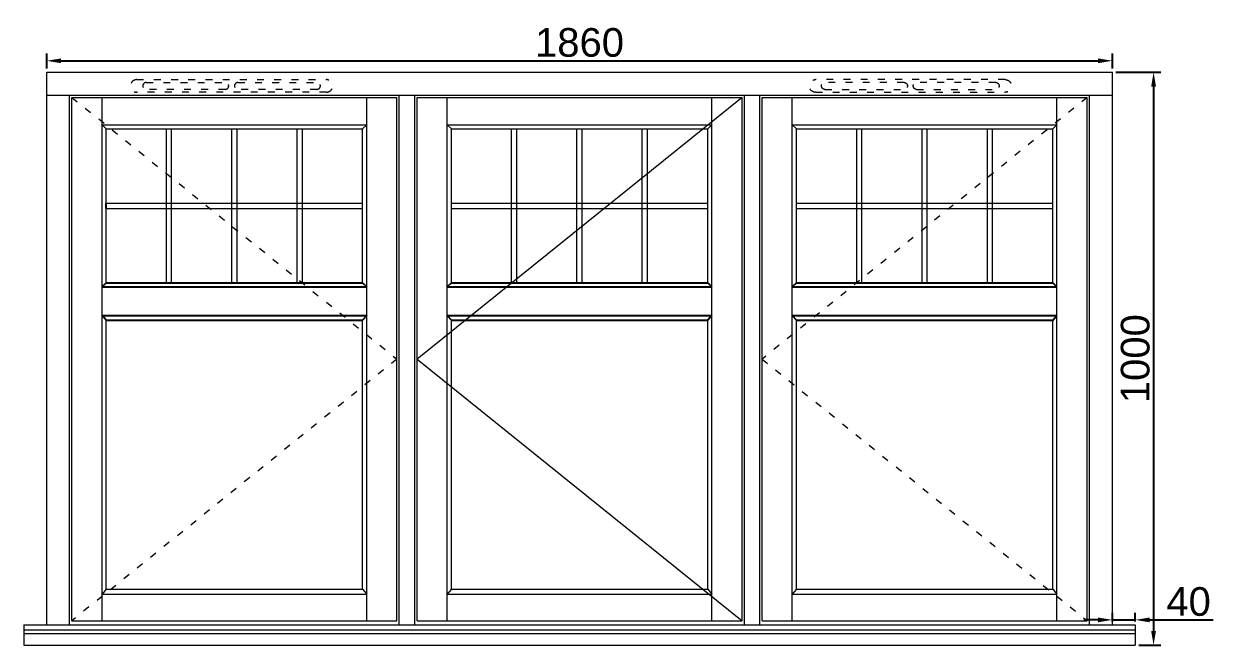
# Model space of a CAD drawing. Header units: millimetres. Extents: x 0 to 182016, y 11 to 3710.
# Drawn here: x 158615 to 160691, y 1291 to 2375 of the extents above; entities that cross this region are included whole.
import ezdxf

# ---------------------------------------------------------------- set-up
doc = ezdxf.new("R2010")
doc.units = ezdxf.units.MM
doc.linetypes.add('ACAD_ISO03W100', pattern=[30, 12, -18])
doc.styles.get("Standard").update_dxf_attribs({"font": 'arial.ttf'})
doc.linetypes.add('TRACKS', pattern='A,3.81,[130,ltypeshp.shx,S=6.35,R=0,X=0,Y=0],3.81', length=7.62)
doc.dimstyles.new('Padidinti matmenys', dxfattribs={"dimscale": 10, "dimtxt": 5, "dimasz": 2.5, "dimexe": 1.25, "dimexo": 0.625, "dimtad": 1, "dimdec": 1, "dimtxsty": 'Standard', "dimcen": 2.5, "dimadec": 0, "dimazin": 0, "dimtfac": 1, "dimtdec": 1, "dimtmove": 0, "dimatfit": 3, "dimfxl": 1, "dimarcsym": 0})

# ---------------------------------------------------------------- blocks, each defined once
blk = doc.blocks.new('*D1241')
at = {"color": 0, "lineweight": -2, "transparency": 16777216}
for p, q in [((158655.4, 2296.9), (158655.4, 2323.1)), ((158680.4, 2310.6), (160490.4, 2310.6)), ((160515.4, 2296.9), (160515.4, 2323.1))]:
    blk.add_line(p, q, dxfattribs=at)
at = {"color": 0, "transparency": 16777216}
for points in [[(158680.4, 2314.7), (158680.4, 2306.4), (158655.4, 2310.6)], [(160490.4, 2314.7), (160490.4, 2306.4), (160515.4, 2310.6)]]:
    blk.add_solid(points, dxfattribs=at)
at = {"layer": 'Defpoints', "color": 0, "transparency": 16777216}
for p in [(160515.4, 2310.6), (158655.4, 2290.7), (160515.4, 2290.7)]:
    blk.add_point(p, dxfattribs=at)
at = {"color": 0, "lineweight": 5, "transparency": 16777216, "insert": (159585.4, 2342.3), "char_height": 50, "attachment_point": 5}
blk.add_mtext('1860', dxfattribs=at)
blk = doc.blocks.new('tv')
at = {"linetype": 'ACAD_ISO03W100', "lineweight": 5}
for p, q in [((29400.1, 41533.7), (29731.1, 41533.7)), ((29731.1, 41511.7), (29400.1, 41511.7))]:
    blk.add_line(p, q, dxfattribs=at)
for points in [[(29416.6, 41528.7), (29554.6, 41528.7, -1), (29554.6, 41516.7), (29416.6, 41516.7, -1)], [(29576.6, 41516.7, -1), (29576.6, 41528.7), (29714.6, 41528.7, -1), (29714.6, 41516.7)]]:
    blk.add_lwpolyline(points, format="xyb", close=True, dxfattribs=at)
for centre, start, end in [((29400.1, 41522.7), 90, 270), ((29731.1, 41522.7), 270, 90)]:
    blk.add_arc(centre, 11, start, end, dxfattribs=at)
blk = doc.blocks.new('*D1264')
at = {"color": 0, "lineweight": -2, "transparency": 16777216}
for p, q in [((160521.7, 2290.7), (160599.8, 2290.7)), ((160587.3, 2265.7), (160587.3, 1315.6)), ((160561.7, 1290.6), (160599.8, 1290.6))]:
    blk.add_line(p, q, dxfattribs=at)
at = {"color": 0, "transparency": 16777216}
for points in [[(160583.1, 2265.7), (160591.5, 2265.7), (160587.3, 2290.7)], [(160583.1, 1315.6), (160591.5, 1315.6), (160587.3, 1290.6)]]:
    blk.add_solid(points, dxfattribs=at)
at = {"layer": 'Defpoints', "color": 0, "transparency": 16777216}
for p in [(160515.4, 2290.7), (160555.4, 1290.6), (160587.3, 1290.6)]:
    blk.add_point(p, dxfattribs=at)
at = {"color": 0, "lineweight": 5, "transparency": 16777216, "insert": (160555.5, 1790.7), "char_height": 50, "attachment_point": 5, "rotation": 90}
blk.add_mtext('1000', dxfattribs=at)
blk = doc.blocks.new('*D1957')
at = {"color": 0, "lineweight": -2, "ltscale": 0.1, "transparency": 16777216}
for p, q in [((160490.4, 1334.8), (160465.4, 1334.8)), ((160515.4, 1332.2), (160515.4, 1347.3)), ((160515.4, 1334.8), (160555.4, 1334.8)), ((160555.4, 1332.2), (160555.4, 1347.3)), ((160580.4, 1334.8), (160691.4, 1334.8))]:
    blk.add_line(p, q, dxfattribs=at)
at = {"color": 0, "ltscale": 0.1, "transparency": 16777216}
for points in [[(160490.4, 1339), (160490.4, 1330.7), (160515.4, 1334.8)], [(160580.4, 1339), (160580.4, 1330.7), (160555.4, 1334.8)]]:
    blk.add_solid(points, dxfattribs=at)
at = {"layer": 'Defpoints', "color": 0, "ltscale": 0.1, "transparency": 16777216}
for p in [(160555.4, 1334.8), (160515.4, 1326), (160555.4, 1326)]:
    blk.add_point(p, dxfattribs=at)
at = {"color": 0, "ltscale": 0.1, "transparency": 16777216, "insert": (160648.4, 1366.6), "char_height": 50, "attachment_point": 5}
blk.add_mtext('40', dxfattribs=at)

msp = doc.modelspace()

# ---------------------------------------------------------------- linework, layer by layer
at = {"lineweight": 5}
for p, q in [((158655.4491021, 2290.6759414), (160515.4157928, 2290.6759414)), ((158655.4491021, 1325.9953207), (158655.4491021, 2290.6759414)), ((160515.4157928, 1325.9953207), (160515.4157928, 2290.6759414)), ((158655.4491021, 2250.675941), (160515.4157928, 2250.675941)), ((158695.4491021, 1325.9953207), (158695.4491021, 2250.675941)), ((158699.4491021, 2246.675941), (159266.7713326, 2246.675941)), ((158699.4491021, 1333.4454922), (158699.4491021, 2246.675941)), ((158752.1320082, 1333.4454922), (158752.1320082, 2246.675941)), ((159214.0884269, 1333.4454922), (159214.0884269, 2246.675941)), ((159266.7713326, 1333.4454922), (159266.7713326, 2246.675941)), ((159270.7713326, 1325.9953207), (159270.7713326, 2250.675941)), ((159297.7713326, 1325.9953207), (159297.7713326, 2250.675941)), ((159301.7713326, 2246.675941), (159869.0935623, 2246.675941)), ((159301.7713326, 1333.4454922), (159301.7713326, 2246.675941)), ((159354.4542383, 1333.4454922), (159354.4542383, 2246.675941)), ((159816.410657, 1333.4454922), (159816.410657, 2246.675941)), ((159869.0935627, 1333.4454922), (159869.0935627, 2246.675941)), ((159873.0935627, 1325.9953207), (159873.0935627, 2250.675941)), ((159900.0935627, 1325.9953207), (159900.0935627, 2250.675941)), ((159904.0935627, 2246.675941), (160471.4157925, 2246.675941)), ((159904.0935627, 1333.4454922), (159904.0935627, 2246.675941)), ((159956.7764684, 1333.4454922), (159956.7764684, 2246.675941)), ((160418.7328872, 1333.4454922), (160418.7328872, 2246.675941)), ((160471.4157925, 1333.4454922), (160471.4157925, 2246.675941)), ((160475.4157925, 1325.9953207), (160475.4157925, 2250.675941)), ((158752.1320082, 2198.9930353), (159214.0884269, 2198.9930353)), ((158759.4491025, 2191.675941), (158752.1320082, 2198.9930353)), ((158759.4491025, 2191.675941), (159206.7713326, 2191.675941)), ((158759.4491025, 1923.1527213), (158759.4491025, 2191.675941)), ((158864.5241025, 1923.1527213), (158864.5241025, 2191.675941)), ((158873.5241025, 1923.1527213), (158873.5241025, 2191.675941)), ((158978.5991025, 1923.1527213), (158978.5991025, 2191.675941)), ((158987.5991025, 1923.1527213), (158987.5991025, 2191.675941)), ((159092.6741025, 1923.1527213), (159092.6741025, 2191.675941)), ((159101.6741025, 1923.1527213), (159101.6741025, 2191.675941)), ((159206.7713326, 2191.675941), (159214.0884269, 2198.9930353)), ((159206.7713326, 1923.1527213), (159206.7713326, 2191.675941)), ((159354.4542383, 2198.9930353), (159816.410657, 2198.9930353)), ((159361.7713326, 2191.675941), (159354.4542383, 2198.9930353)), ((159361.7713326, 2191.675941), (159809.0935627, 2191.675941)), ((159361.7713326, 1923.1527213), (159361.7713326, 2191.675941)), ((159466.8463326, 1923.1527213), (159466.8463326, 2191.675941)), ((159475.8463326, 1923.1527213), (159475.8463326, 2191.675941)), ((159580.9213326, 1923.1527213), (159580.9213326, 2191.675941)), ((159589.9213326, 1923.1527213), (159589.9213326, 2191.675941)), ((159694.9963326, 1923.1527213), (159694.9963326, 2191.675941)), ((159703.9963326, 1923.1527213), (159703.9963326, 2191.675941)), ((159809.0935627, 2191.675941), (159816.410657, 2198.9930353)), ((159809.0935627, 1923.1527213), (159809.0935627, 2191.675941)), ((159956.7764684, 2198.9930353), (160418.7328872, 2198.9930353)), ((159964.0935627, 2191.675941), (159956.7764684, 2198.9930353)), ((159964.0935627, 2191.675941), (160411.4157928, 2191.675941)), ((159964.0935627, 1923.1527213), (159964.0935627, 2191.675941)), ((160069.1685627, 1923.1527213), (160069.1685627, 2191.675941)), ((160078.1685627, 1923.1527213), (160078.1685627, 2191.675941)), ((160183.2435627, 1923.1527213), (160183.2435627, 2191.675941)), ((160192.2435627, 1923.1527213), (160192.2435627, 2191.675941)), ((160297.3185627, 1923.1527213), (160297.3185627, 2191.675941)), ((160306.3185627, 1923.1527213), (160306.3185627, 2191.675941)), ((160411.4157928, 2191.675941), (160418.7328872, 2198.9930353)), ((160411.4157928, 1923.1527213), (160411.4157928, 2191.675941)), ((158759.4491025, 2061.9143312), (159206.7713326, 2061.9143312)), ((159361.7713326, 2061.9143312), (159809.0935627, 2061.9143312)), ((159964.0935627, 2061.9143312), (160411.4157928, 2061.9143312)), ((158759.4491025, 2052.9143312), (159206.7713326, 2052.9143312)), ((159361.7713326, 2052.9143312), (159809.0935627, 2052.9143312)), ((159964.0935627, 2052.9143312), (160411.4157928, 2052.9143312)), ((158759.4491025, 1388.4454922), (158759.4491025, 1858.1527213)), ((159206.7713326, 1388.4454922), (159206.7713326, 1858.1527213)), ((159361.7713326, 1388.4454922), (159361.7713326, 1858.1527213)), ((159809.0935627, 1388.4454922), (159809.0935627, 1858.1527213)), ((159964.0935627, 1388.4454922), (159964.0935627, 1858.1527213)), ((160411.4157928, 1388.4454922), (160411.4157928, 1858.1527213)), ((158759.4491025, 1388.4454922), (158752.1320082, 1379.4641184)), ((158752.1320082, 1379.4641184), (159214.0884269, 1379.4641184)), ((158759.4491025, 1388.4454922), (159206.7713326, 1388.4454922)), ((159206.7713326, 1388.4454922), (159214.0884269, 1379.4641184)), ((159361.7713326, 1388.4454922), (159354.4542383, 1379.4641184)), ((159354.4542383, 1379.4641184), (159816.410657, 1379.4641184)), ((159361.7713326, 1388.4454922), (159809.0935627, 1388.4454922)), ((159809.0935627, 1388.4454922), (159816.410657, 1379.4641184)), ((159964.0935627, 1388.4454922), (159956.7764684, 1379.4641184)), ((159956.7764684, 1379.4641184), (160418.7328872, 1379.4641184)), ((159964.0935627, 1388.4454922), (160411.4157928, 1388.4454922)), ((160411.4157928, 1388.4454922), (160418.7328872, 1379.4641184)), ((158699.4491021, 1333.4454922), (159266.7713326, 1333.4454922)), ((159301.7713326, 1333.4454922), (159869.0935623, 1333.4454922)), ((159904.0935627, 1333.4454922), (160471.4157925, 1333.4454922)), ((158615.4491021, 1325.9953207), (160555.4157928, 1325.9953207)), ((158615.4491021, 1325.9953207), (158615.4491021, 1290.6454922)), ((158615.4491021, 1317.2177624), (160555.4157928, 1317.2177624)), ((158615.4491021, 1311.2624855), (160555.4157928, 1311.2624855)), ((160555.4157928, 1325.9953207), (160555.4157928, 1290.6454922)), ((158615.4491021, 1290.6454922), (160555.4157928, 1290.6454922))]:
    msp.add_line(p, q, dxfattribs=at)
at = {"linetype": 'ACAD_ISO03W100', "lineweight": 5}
for p, q in [((158699.4491021, 2246.675941), (159266.7713326, 1790.0607166)), ((160471.4157928, 2246.675941), (159904.0935624, 1790.0607169)), ((159266.7713326, 1790.0607166), (158699.4491021, 1333.4454922)), ((159904.0935624, 1790.0607169), (160471.4157928, 1333.4454922))]:
    msp.add_line(p, q, dxfattribs=at)
at = {"color": 5, "linetype": 'TRACKS', "lineweight": 5}
for p, q in [((159869.0935627, 2246.675941), (159301.7713323, 1790.0607166)), ((159301.7713323, 1790.0607166), (159869.0935627, 1333.4454922))]:
    msp.add_line(p, q, dxfattribs=at)
at = {"ltscale": 0.1}
for p, q in [((158759.4491025, 2052.9143312), (158759.4491025, 2061.9143312)), ((158752.1320082, 1915.835627), (159214.0884269, 1915.835627)), ((158759.4491025, 1923.1527213), (159206.7713326, 1923.1527213)), ((159354.4542383, 1915.835627), (159816.410657, 1915.835627)), ((159361.7713326, 1923.1527213), (159809.0935627, 1923.1527213)), ((159956.7764684, 1915.835627), (160418.7328872, 1915.835627)), ((159964.0935627, 1923.1527213), (160411.4157928, 1923.1527213)), ((158752.1320082, 1866.2511475), (159214.0884269, 1866.2511475)), ((158759.4491025, 1858.1527213), (159206.7713326, 1858.1527213)), ((159354.4542383, 1866.2511475), (159816.410657, 1866.2511475)), ((159361.7713326, 1858.1527213), (159809.0935627, 1858.1527213)), ((159956.7764684, 1866.2511475), (160418.7328872, 1866.2511475)), ((159964.0935627, 1858.1527213), (160411.4157928, 1858.1527213))]:
    msp.add_line(p, q, dxfattribs=at)
for points in [[(158752.1320082, 1915.835627), (158759.4491025, 1923.1527213)], [(159206.7713326, 1923.1527213), (159214.0884269, 1915.835627)], [(159361.7713326, 1923.1527213), (159354.4542383, 1915.835627)], [(159809.0935627, 1923.1527213), (159816.410657, 1915.835627)], [(159964.0935627, 1923.1527213), (159956.7764684, 1915.835627)], [(160411.4157928, 1923.1527213), (160418.7328872, 1915.835627)], [(158759.4491025, 1858.1527213), (158752.1320082, 1866.2511475)], [(159214.0884269, 1866.2511475), (159206.7713326, 1858.1527213)], [(159354.4542383, 1866.2511475), (159361.7713326, 1858.1527213)], [(159816.410657, 1866.2511475), (159809.0935627, 1858.1527213)], [(159956.7764684, 1866.2511475), (159964.0935627, 1858.1527213)], [(160411.4157928, 1858.1527213), (160418.7328872, 1866.2511475)]]:
    msp.add_lwpolyline(points, dxfattribs=at)

# ---------------------------------------------------------------- block references
at = {"color": 1}
msp.add_blockref('tv', (129412.5273853, -39256.0069022), dxfattribs=at)
at = {"color": 1, "xscale": -1}
msp.add_blockref('tv', (189728.33751, -39256.0069022), dxfattribs=at)

# ---------------------------------------------------------------- dimensions: what is measured, and where the dimension line sits
at = {"color": 1, "lineweight": 5}
dim = msp.add_linear_dim(base=(160515.4157928, 2310.5619308), p1=(158655.4491021, 2290.6759414), p2=(160515.4157928, 2290.6759414), dimstyle='Padidinti matmenys', dxfattribs=at)
dim.commit()
dim.dimension.update_dxf_attribs({"geometry": '*D1241', "text_midpoint": (159585.4324475, 2342.3405802)})
dim = msp.add_linear_dim(base=(160587.2866786, 1290.6454922), p1=(160515.4157928, 2290.6759414), p2=(160555.4157928, 1290.6454922), angle=90, dimstyle='Padidinti matmenys', dxfattribs=at)
dim.commit()
dim.dimension.update_dxf_attribs({"geometry": '*D1264', "text_midpoint": (160587.2866786, 1790.6607168), "dimtype": 160})
at = {"color": 1, "ltscale": 0.1}
dim = msp.add_linear_dim(base=(160555.4157928, 1334.8331088), p1=(160515.4157928, 1325.9953207), p2=(160555.4157928, 1325.9953207), dimstyle='Padidinti matmenys', dxfattribs=at)
dim.commit()
dim.dimension.update_dxf_attribs({"geometry": '*D1957', "text_midpoint": (160648.3983986, 1366.6117582)})

doc.saveas('drawing.dxf')
